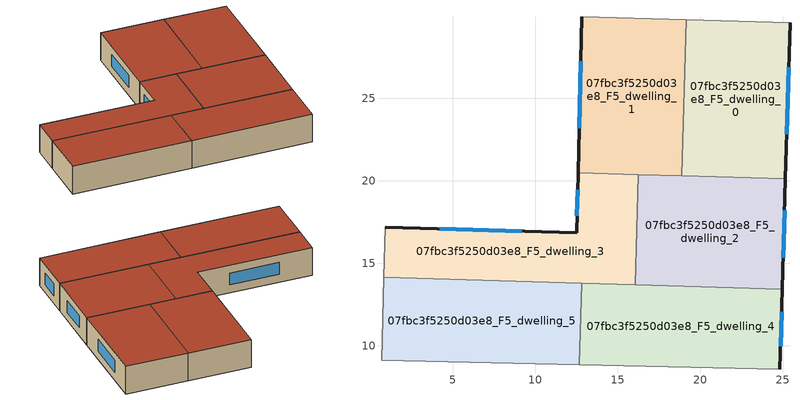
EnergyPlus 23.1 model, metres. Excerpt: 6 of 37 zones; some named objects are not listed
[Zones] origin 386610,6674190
07fbc3f5250d03e8_F5_dwelling_0
 floor to 07fbc3f5250d03e8_F4_dwelling_0 (EU_floor_Construction): 25.43,29.58 25.15,20.12 18.86,20.3 19.13,29.76 z15
 wall outside (EU_wall_Construction): 25.15,20.12 25.43,29.58 z15:18
 wall to 07fbc3f5250d03e8_F5_dwelling_1 (EU_wall_Construction): 19.13,29.76 18.86,20.3 z15:18
 wall adiabatic (EU_wall_Construction): 25.43,29.58 19.13,29.76 z15:18
 wall to 07fbc3f5250d03e8_F5_dwelling_2 (EU_wall_Construction): 18.86,20.3 25.15,20.12 z15:18
 window (EU_Window_Construction): 25.23,22.82 25.35,26.87 z15.86:17.14
 roof outside (EU_roof_Construction): 25.15,20.12 25.43,29.58 19.13,29.76 18.86,20.3 z18
07fbc3f5250d03e8_F5_dwelling_1
 floor to 07fbc3f5250d03e8_F4_dwelling_1 (EU_floor_Construction): 19.13,29.76 18.86,20.3 12.58,20.48 12.82,29.94 z15
 wall outside (EU_wall_Construction): 12.82,29.94 12.58,20.48 z15:18
 wall adiabatic (EU_wall_Construction): 19.13,29.76 12.82,29.94 z15:18
 wall to 07fbc3f5250d03e8_F5_dwelling_3 (EU_wall_Construction): 12.58,20.48 16.23,20.38 z15:18
 wall to 07fbc3f5250d03e8_F5_dwelling_2 (EU_wall_Construction): 16.23,20.38 18.86,20.3 z15:18
 window (EU_Window_Construction): 12.75,27.24 12.65,23.19 z15.86:17.14
 roof outside (EU_roof_Construction): 18.86,20.3 19.13,29.76 12.82,29.94 12.58,20.48 z18
07fbc3f5250d03e8_F5_dwelling_2
 floor to 07fbc3f5250d03e8_F4_dwelling_2 (EU_floor_Construction): 25.15,20.12 24.96,13.45 16.04,13.71 16.23,20.38 z15
 wall outside (EU_wall_Construction): 24.96,13.45 25.15,20.12 z15:18
 wall to 07fbc3f5250d03e8_F5_dwelling_3 (EU_wall_Construction): 16.23,20.38 16.04,13.71 z15:18
 wall to 07fbc3f5250d03e8_F5_dwelling_4 (EU_wall_Construction): 16.04,13.71 24.96,13.45 z15:18
 window (EU_Window_Construction): 25.02,15.35 25.1,18.21 z15.86:17.14
 roof outside (EU_roof_Construction): 24.96,13.45 25.15,20.12 16.23,20.38 16.04,13.71 z18
07fbc3f5250d03e8_F5_dwelling_3
 floor to 07fbc3f5250d03e8_F4_dwelling_3 (EU_floor_Construction): 16.23,20.38 16.04,13.71 0.82,14.15 0.91,17.19 12.49,16.87 12.58,20.48 z15
 wall outside (EU_wall_Construction): 12.58,20.48 12.49,16.87 0.91,17.19 z15:18
 wall adiabatic (EU_wall_Construction): 0.91,17.19 0.82,14.15 z15:18
 wall to 07fbc3f5250d03e8_F5_dwelling_5 (EU_wall_Construction): 0.82,14.15 12.8,13.8 z15:18
 wall to 07fbc3f5250d03e8_F5_dwelling_4 (EU_wall_Construction): 12.8,13.8 16.04,13.71 z15:18
 window (EU_Window_Construction): 12.56,19.45 12.52,17.9 / 9.18,16.96 4.22,17.1 z15.86:17.14
 roof outside (EU_roof_Construction): 16.04,13.71 16.23,20.38 12.58,20.48 12.49,16.87 0.91,17.19 0.82,14.15 z18
07fbc3f5250d03e8_F5_dwelling_4
 floor to 07fbc3f5250d03e8_F4_dwelling_4 (EU_floor_Construction): 24.96,13.45 24.82,8.59 12.66,8.87 12.8,13.8 z15
 wall outside (EU_wall_Construction): 24.82,8.59 24.96,13.45 z15:18
 wall adiabatic (EU_wall_Construction): 12.66,8.87 24.82,8.59 z15:18
 wall to 07fbc3f5250d03e8_F5_dwelling_5 (EU_wall_Construction): 12.8,13.8 12.66,8.87 z15:18
 window (EU_Window_Construction): 24.86,9.98 24.92,12.06 z15.86:17.14
 roof outside (EU_roof_Construction): 24.82,8.59 24.96,13.45 12.8,13.8 12.66,8.87 z18
07fbc3f5250d03e8_F5_dwelling_5
 floor to 07fbc3f5250d03e8_F4_dwelling_5 (EU_floor_Construction): 12.8,13.8 12.66,8.87 0.68,9.14 0.82,14.15 z15
 wall adiabatic (EU_wall_Construction): 0.82,14.15 0.68,9.14 12.66,8.87 z15:18
 roof outside (EU_roof_Construction): 12.66,8.87 12.8,13.8 0.82,14.15 0.68,9.14 z18
[Building]
EU S2 Campaign: North Axis=0; Terrain=City; Solar Distribution=FullExterior
[Site:Location]
Helsinki-Vantaa.AP: Latitude=60.317; Longitude=24.963; Time Zone=2; Elevation=54.6
[SizingPeriod:WeatherFileDays]
AnnualSizingPeriod: Begin Month=1; Begin Day of Month=1; End Month=12; End Day of Month=31; Day of Week for Start Day=Monday; Use Weather File Daylight Saving Period=No; Use Weather File Rain and Snow Indicators=No
[MATERIAL]
EU_InternalMass_Material: Roughness=MediumRough; Thickness=0.1; Conductivity=1; Density=1800; Specific Heat=900; Thermal Absorptance=0.9; Solar Absorptance=0.7; Visible Absorptance=0.7
[MATERIAL:NOMASS] Roughness=MediumRough; Thermal Absorptance=0.9; Solar Absorptance=0.7; Visible Absorptance=0.7
Name | Thermal Resistance
EU_wall_NoMass | 1.10183
EU_roof_NoMass; EU_floor_NoMass | 1.70606
[WINDOWMATERIAL:SIMPLEGLAZINGSYSTEM]
EU_Window_SimpleGlazing: UFactor=3.11035; Solar Heat Gain Coefficient=0.8; Visible Transmittance=0.8
[CONSTRUCTION]
EU_wall_Construction: EU_wall_NoMass
EU_roof_Construction: EU_roof_NoMass
EU_floor_Construction: EU_floor_NoMass
EU_Window_Construction: EU_Window_SimpleGlazing
EU_InternalMass_Construction: EU_InternalMass_Material
[ZONE] Type=1; Multiplier=1; Ceiling Height=autocalculate; Floor Area=autocalculate; Part of Total Floor Area=Yes
Name | Volume
07fbc3f5250d03e8_F5_dwelling_0 | 178.754
07fbc3f5250d03e8_F5_dwelling_1 | 178.764
07fbc3f5250d03e8_F5_dwelling_2 | 178.729
07fbc3f5250d03e8_F5_dwelling_3 | 178.762
07fbc3f5250d03e8_F5_dwelling_4 | 178.751
07fbc3f5250d03e8_F5_dwelling_5 | 178.748
[INTERNALMASS] Construction=EU_InternalMass_Construction
Name | Zone or ZoneList | Surface Area
07fbc3f5250d03e8_F5_dwelling_0_EU_InternalMass | 07fbc3f5250d03e8_F5_dwelling_0 | 59.585
07fbc3f5250d03e8_F5_dwelling_1_EU_InternalMass | 07fbc3f5250d03e8_F5_dwelling_1 | 59.5876
07fbc3f5250d03e8_F5_dwelling_2_EU_InternalMass | 07fbc3f5250d03e8_F5_dwelling_2 | 59.5761
07fbc3f5250d03e8_F5_dwelling_3_EU_InternalMass | 07fbc3f5250d03e8_F5_dwelling_3 | 59.5876
07fbc3f5250d03e8_F5_dwelling_4_EU_InternalMass | 07fbc3f5250d03e8_F5_dwelling_4 | 59.5837
07fbc3f5250d03e8_F5_dwelling_5_EU_InternalMass | 07fbc3f5250d03e8_F5_dwelling_5 | 59.5828
[OTHEREQUIPMENT] Fuel Type=Electricity; Design Level Calculation Method=Watts/Area; Power per Zone Floor Area=1; Fraction Latent=0; Fraction Radiant=0; Fraction Lost=0; Carbon Dioxide Generation Rate=0; EndUse Subcategory=EU_Step8_InternalGains
Name | Zone or ZoneList or Space or SpaceList | Schedule
EU_Step8_InternalGain_07fbc3f5250d03e8_F5_dwelling_0_f000 | 07fbc3f5250d03e8_F5_dwelling_0 | EU_Step8_GainSchedule_07fbc3f5250d03e8_F5_dwelling_0_f000
EU_Step8_InternalGain_07fbc3f5250d03e8_F5_dwelling_1_f000 | 07fbc3f5250d03e8_F5_dwelling_1 | EU_Step8_GainSchedule_07fbc3f5250d03e8_F5_dwelling_1_f000
EU_Step8_InternalGain_07fbc3f5250d03e8_F5_dwelling_2_f000 | 07fbc3f5250d03e8_F5_dwelling_2 | EU_Step8_GainSchedule_07fbc3f5250d03e8_F5_dwelling_2_f000
EU_Step8_InternalGain_07fbc3f5250d03e8_F5_dwelling_3_f000 | 07fbc3f5250d03e8_F5_dwelling_3 | EU_Step8_GainSchedule_07fbc3f5250d03e8_F5_dwelling_3_f000
EU_Step8_InternalGain_07fbc3f5250d03e8_F5_dwelling_4_f000 | 07fbc3f5250d03e8_F5_dwelling_4 | EU_Step8_GainSchedule_07fbc3f5250d03e8_F5_dwelling_4_f000
EU_Step8_InternalGain_07fbc3f5250d03e8_F5_dwelling_5_f000 | 07fbc3f5250d03e8_F5_dwelling_5 | EU_Step8_GainSchedule_07fbc3f5250d03e8_F5_dwelling_5_f000
[ZONEVENTILATION:DESIGNFLOWRATE] Schedule=EU_AlwaysOn; Design Flow Rate Calculation Method=AirChanges/Hour; Air Changes per Hour=0.756316; Ventilation Type=Natural; Fan Pressure Rise=0; Fan Total Efficiency=1; Constant Term Coefficient=1; Temperature Term Coefficient=0; Velocity Term Coefficient=0; Velocity Squared Term Coefficient=0; Minimum Indoor Temperature=-100; Maximum Indoor Temperature=100; Delta Temperature=-100; Minimum Outdoor Temperature=-100; Maximum Outdoor Temperature=100; Maximum Wind Speed=40
Name | Zone or ZoneList or Space or SpaceList
EU_ConstantAir_07fbc3f5250d03e8_F5_dwelling_0 | 07fbc3f5250d03e8_F5_dwelling_0
EU_ConstantAir_07fbc3f5250d03e8_F5_dwelling_1 | 07fbc3f5250d03e8_F5_dwelling_1
EU_ConstantAir_07fbc3f5250d03e8_F5_dwelling_2 | 07fbc3f5250d03e8_F5_dwelling_2
EU_ConstantAir_07fbc3f5250d03e8_F5_dwelling_3 | 07fbc3f5250d03e8_F5_dwelling_3
EU_ConstantAir_07fbc3f5250d03e8_F5_dwelling_4 | 07fbc3f5250d03e8_F5_dwelling_4
EU_ConstantAir_07fbc3f5250d03e8_F5_dwelling_5 | 07fbc3f5250d03e8_F5_dwelling_5
[HVACTEMPLATE:THERMOSTAT] Constant Heating Setpoint=20; Constant Cooling Setpoint=50
EU_HeatOnly_07fbc3f5250d03e8_F5_dwelling_1; EU_HeatOnly_07fbc3f5250d03e8_F5_dwelling_2; EU_HeatOnly_07fbc3f5250d03e8_F5_dwelling_3; EU_HeatOnly_07fbc3f5250d03e8_F5_dwelling_4; EU_HeatOnly_07fbc3f5250d03e8_F5_dwelling_5
[HVACTEMPLATE:ZONE:IDEALLOADSAIRSYSTEM] System Availability Schedule=EU_AlwaysOn; Maximum Heating Supply Air Temperature=50; Minimum Cooling Supply Air Temperature=13; Maximum Heating Supply Air Humidity Ratio=0.0156; Minimum Cooling Supply Air Humidity Ratio=0.0077; Heating Limit=NoLimit; Cooling Limit=NoLimit; Heating Availability Schedule=EU_AlwaysOn; Cooling Availability Schedule=EU_CoolingOff; Dehumidification Control Type=ConstantSensibleHeatRatio; Cooling Sensible Heat Ratio=0.7; Dehumidification Setpoint=60; Humidification Control Type=None; Humidification Setpoint=30; Outdoor Air Method=None; Outdoor Air Flow Rate per Person=0.00944; Outdoor Air Flow Rate per Zone Floor Area=0; Outdoor Air Flow Rate per Zone=0; Demand Controlled Ventilation Type=None; Outdoor Air Economizer Type=NoEconomizer; Heat Recovery Type=None; Sensible Heat Recovery Effectiveness=0.7; Latent Heat Recovery Effectiveness=0.65
Name | Template Thermostat
07fbc3f5250d03e8_F5_dwelling_0 | EU_HeatOnly_07fbc3f5250d03e8_F5_dwelling_0
07fbc3f5250d03e8_F5_dwelling_1 | EU_HeatOnly_07fbc3f5250d03e8_F5_dwelling_1
07fbc3f5250d03e8_F5_dwelling_2 | EU_HeatOnly_07fbc3f5250d03e8_F5_dwelling_2
07fbc3f5250d03e8_F5_dwelling_3 | EU_HeatOnly_07fbc3f5250d03e8_F5_dwelling_3
07fbc3f5250d03e8_F5_dwelling_4 | EU_HeatOnly_07fbc3f5250d03e8_F5_dwelling_4
07fbc3f5250d03e8_F5_dwelling_5 | EU_HeatOnly_07fbc3f5250d03e8_F5_dwelling_5
[SIZING:ZONE] Zone Cooling Design Supply Air Temperature Input Method=SupplyAirTemperature; Zone Cooling Design Supply Air Temperature=13; Zone Heating Design Supply Air Temperature Input Method=SupplyAirTemperature; Zone Heating Design Supply Air Temperature=50; Zone Cooling Design Supply Air Humidity Ratio=0.008; Zone Heating Design Supply Air Humidity Ratio=0.008; Cooling Design Air Flow Method=DesignDay; Cooling Design Air Flow Rate=0; Cooling Minimum Air Flow per Zone Floor Area=0.000762; Cooling Minimum Air Flow=0; Cooling Minimum Air Flow Fraction=0.2; Heating Design Air Flow Method=DesignDay; Heating Design Air Flow Rate=0; Heating Maximum Air Flow per Zone Floor Area=0.002032; Heating Maximum Air Flow=0.141576; Heating Maximum Air Flow Fraction=0.3; Account for Dedicated Outdoor Air System=No; Dedicated Outdoor Air System Control Strategy=NeutralSupplyAir; Dedicated Outdoor Air Low Setpoint Temperature for Design=autosize; Dedicated Outdoor Air High Setpoint Temperature for Design=autosize; Zone Load Sizing Method=Sensible Load Only No Latent Load; Zone Latent Cooling Design Supply Air Humidity Ratio Input Method=HumidityRatioDifference; Zone Cooling Design Supply Air Humidity Ratio Difference=0.005; Zone Latent Heating Design Supply Air Humidity Ratio Input Method=HumidityRatioDifference; Zone Humidification Design Supply Air Humidity Ratio Difference=0.005
07fbc3f5250d03e8_F5_dwelling_0; 07fbc3f5250d03e8_F5_dwelling_1; 07fbc3f5250d03e8_F5_dwelling_2; 07fbc3f5250d03e8_F5_dwelling_3; 07fbc3f5250d03e8_F5_dwelling_4; 07fbc3f5250d03e8_F5_dwelling_5
[SCHEDULE:CONSTANT]
Name | Hourly Value
EU_AlwaysOn | 1
EU_CoolingOff | 0
[SCHEDULE:FILE] Column Number=1; Rows to Skip at Top=0; Number of Hours of Data=8760; Column Separator=Comma; Interpolate to Timestep=No; Minutes per Item=60; Adjust Schedule for Daylight Savings=Yes
Name | File
EU_Step8_GainSchedule_07fbc3f5250d03e8_F5_dwelling_0_f000 | ../../schedules/07fbc3f5250d03e8/07fbc3f5250d03e8_F5_dwelling_0_f000_gain.csv
EU_Step8_GainSchedule_07fbc3f5250d03e8_F5_dwelling_1_f000 | ../../schedules/07fbc3f5250d03e8/07fbc3f5250d03e8_F5_dwelling_1_f000_gain.csv
EU_Step8_GainSchedule_07fbc3f5250d03e8_F5_dwelling_2_f000 | ../../schedules/07fbc3f5250d03e8/07fbc3f5250d03e8_F5_dwelling_2_f000_gain.csv
EU_Step8_GainSchedule_07fbc3f5250d03e8_F5_dwelling_3_f000 | ../../schedules/07fbc3f5250d03e8/07fbc3f5250d03e8_F5_dwelling_3_f000_gain.csv
EU_Step8_GainSchedule_07fbc3f5250d03e8_F5_dwelling_4_f000 | ../../schedules/07fbc3f5250d03e8/07fbc3f5250d03e8_F5_dwelling_4_f000_gain.csv
EU_Step8_GainSchedule_07fbc3f5250d03e8_F5_dwelling_5_f000 | ../../schedules/07fbc3f5250d03e8/07fbc3f5250d03e8_F5_dwelling_5_f000_gain.csv
